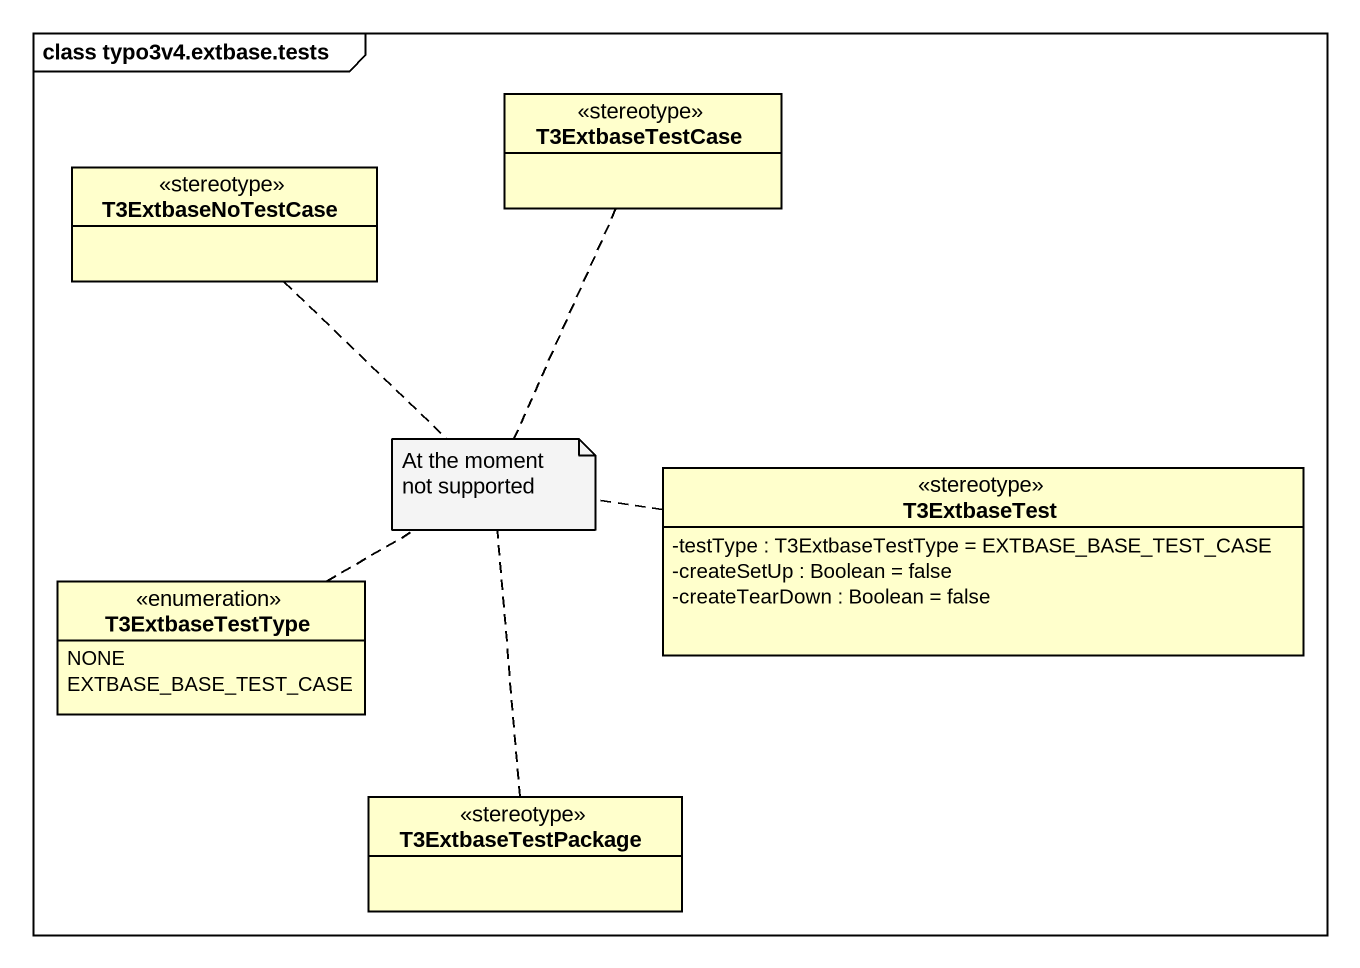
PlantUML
@startuml
mainframe class typo3v4.extbase.tests
hide circle
hide empty members
skinparam classAttributeIconSize 0
class T3ExtbaseTestCase <<stereotype>>
class T3ExtbaseNoTestCase <<stereotype>>
class T3ExtbaseTest <<stereotype>> {
  -testType : T3ExtbaseTestType = EXTBASE_BASE_TEST_CASE
  -createSetUp : Boolean = false
  -createTearDown : Boolean = false
}
enum T3ExtbaseTestType {
  NONE
  EXTBASE_BASE_TEST_CASE
}
class T3ExtbaseTestPackage <<stereotype>>
note as N1
  At the moment not supported
end note
N1 .. T3ExtbaseTest
N1 .. T3ExtbaseTestCase
N1 .. T3ExtbaseNoTestCase
N1 .. T3ExtbaseTestType
N1 .. T3ExtbaseTestPackage
@enduml
